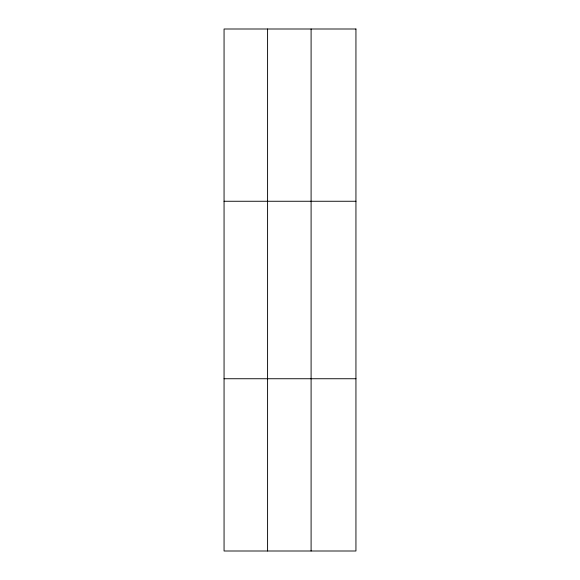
<?xml version="1.0" encoding="UTF-8"?>
<svg xmlns="http://www.w3.org/2000/svg" width="580" height="580" viewBox="0 0 580 580"><rect width="100%" height="100%" fill="white"/><g stroke="black" fill="none" stroke-linecap="round" stroke-linejoin="round"><path stroke-width="0.87" d="M311.098 551L311.098 29M224.061 201.26L355.939 201.26M224.061 378.74L355.939 378.74M267.583 29L267.583 551M355.939 29L355.939 551L224.061 551L224.061 29L355.939 29"/></g></svg>
